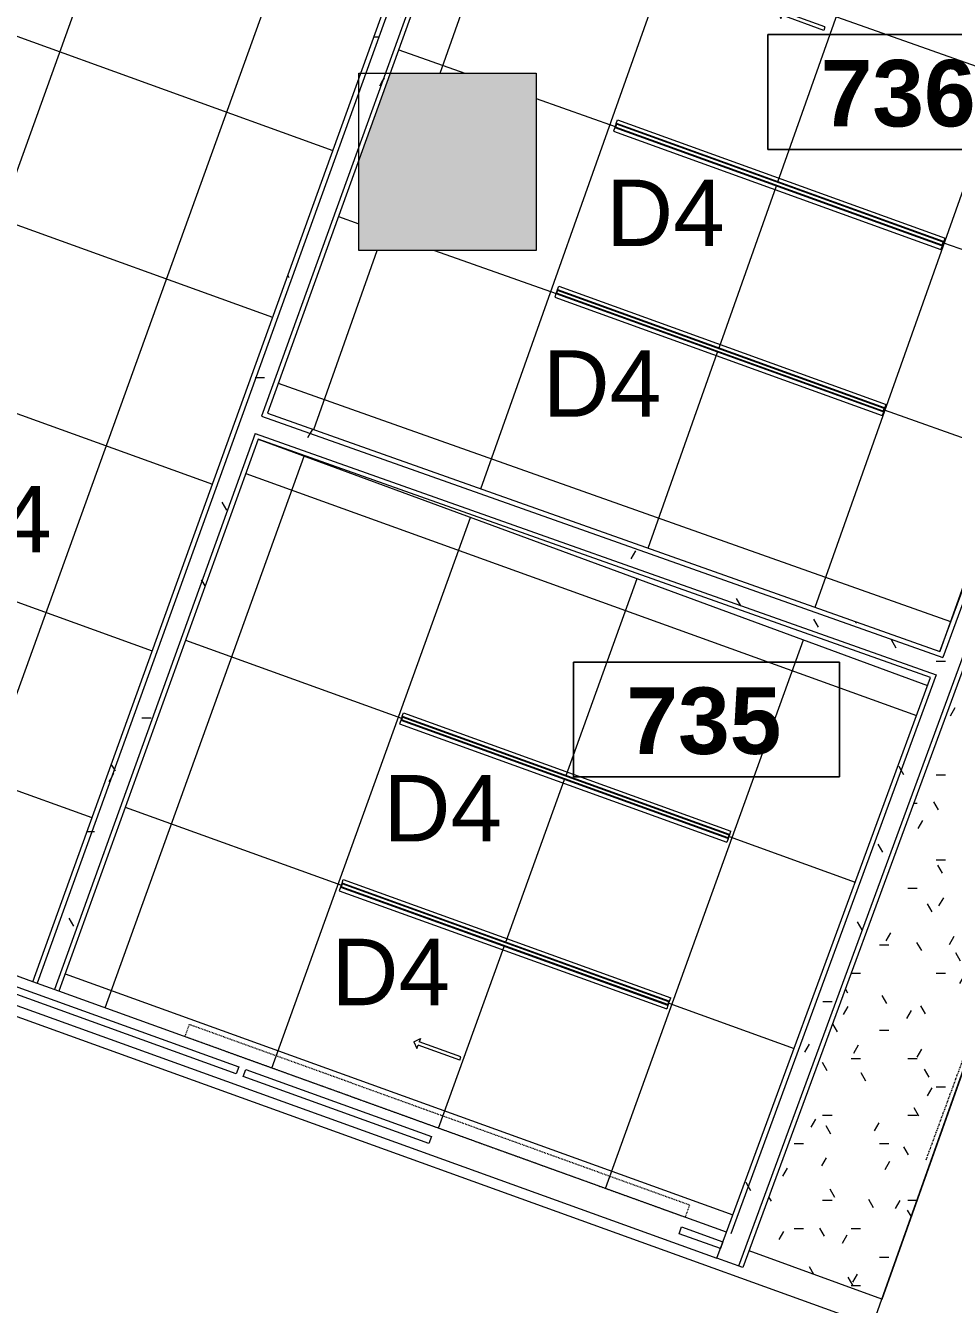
# Model space of a CAD drawing. Header units: inches. Extents: x -2332 to 1043, y -456 to 2193.
# Drawn here: x -269.1 to -143.6, y 335.4 to 508.4 of the extents above; entities that cross this region are included whole.
import ezdxf

# ---------------------------------------------------------------- set-up
doc = ezdxf.new("R2010")
doc.units = ezdxf.units.IN
doc.header["$MEASUREMENT"] = 0
doc.linetypes.add('Center 1_4_', pattern=[0.53125, 0.25, -0.09375, 0.09375, -0.09375])
doc.linetypes.add('Dash 1_16_', pattern=[0.125, 0.0625, -0.0625])
for name, color, linetype, lineweight in [('A-AREA-IDEN', 2, 'Continuous', 9), ('A-CLNG', 13, 'Continuous', 13), ('A-CLNG-PATT', 13, 'Continuous', 13), ('A-COLS', 52, 'Continuous', 13), ('A-DETL-CNTR', 5, 'Center 1_4_', 9), ('A-DETL-GENF', 92, 'Continuous', 9), ('A-DOOR', 31, 'Continuous', 13), ('A-GLAZ-CURT', 52, 'Continuous', 13), ('A-WALL', 113, 'Continuous', 13), ('A-WALL-PATT', 111, 'Continuous', 13), ('E-LITE-EQPM', 33, 'Continuous', 9), ('E-LITE-EQPM-IDEN', 33, 'Continuous', 9), ('I-WALL', 2, 'Continuous', 13)]:
    doc.layers.add(name, color=color, linetype=linetype, lineweight=lineweight)
doc.styles.add('Arial', font='arial.ttf', dxfattribs={"height": 9})
doc.styles.add('Swis721 Lt BT_B', font='', dxfattribs={"height": 9})
doc.styles.get('Swis721 Lt BT_B').set_extended_font_data('Swis721 Lt BT', bold=True)
pattern_1 = [(0, (0, 0), (30.72, 7.68), [1.267, -21.773, 1.267, -21.773, -122.88]), (0, (0, 0), (30.72, 7.68), [-46.08, 1.267, -44.813, 1.267, -21.773, -53.76]), (0, (0, 0), (30.72, 7.68), [-115.2, 1.267, -14.093, 1.267, -37.133]), (120, (11.52, 3.84), (-22.01108, 22.7643), [1.267, -21.773, 1.267, -21.773, -122.88]), (120, (11.52, 3.84), (-22.01108, 22.7643), [-46.08, 1.267, -44.813, 1.267, -21.773, -53.76]), (120, (11.52, 3.84), (-22.01108, 22.7643), [-115.2, 1.267, -14.093, 1.267, -37.133]), (240, (15.36, 19.2), (-8.70892, -30.4443), [1.267, -21.773, 1.267, -21.773, -122.88]), (240, (15.36, 19.2), (-8.70892, -30.4443), [-46.08, 1.267, -44.813, 1.267, -21.773, -53.76]), (240, (15.36, 19.2), (-8.70892, -30.4443), [-115.2, 1.267, -14.093, 1.267, -37.133])]

# ---------------------------------------------------------------- blocks, each defined once
blk = doc.blocks.new('Columns 1 - Columns 1-7118049-7TH FLOOR REFLECTED CEILING PLAN')
at = {"layer": 'A-COLS', "lineweight": 9}
h = blk.add_hatch(color=7, dxfattribs=at)
h.paths.add_polyline_path([(862, -405.11), (861.98, -372.97), (801.98, -351.58), (801.98, -383.71), (861.95, -405.09)], flags=0)
h.paths.add_polyline_path([(992.59, -377), (1004.95, -376.98), (1004.95, -365), (986.95, -365), (986.95, -377), (991.45, -377)], flags=0)
h.paths.add_polyline_path([(514, -281.76), (514, -249.63), (453.98, -228.24), (453.98, -260.37), (513.95, -281.74)], flags=0)
h.paths.add_polyline_path([(166, -158.41), (166, -126.28), (105.98, -104.89), (105.98, -137.02), (165.95, -158.39)], flags=0)
h.paths.add_polyline_path([(-182, -35.06), (-182, -2.93), (-242.02, 18.46), (-242.02, -13.67), (-182.05, -35.04)], flags=0)
h.paths.add_polyline_path([(-1982.09, 88.27), (-1922.03, 109.69), (-1922.03, 140.32), (-1982.09, 118.92), (-1982.06, 97), (-1976.88, 98.83), (-1974.21, 91.29), (-1982.09, 88.5), (-1982.09, 88.41)], flags=0)
h.paths.add_polyline_path([(-530, 88.28), (-530, 120.42), (-590.02, 141.81), (-590.02, 109.68), (-530.05, 88.3)], flags=0)
h.paths.add_polyline_path([(829.27, 109), (843.95, 109.02), (843.91, 133), (819.95, 133), (819.95, 109), (828.45, 109)], flags=0)
h.paths.add_polyline_path([(991.45, 115), (1004.95, 115.02), (1004.95, 127), (986.95, 127), (986.95, 115), (990.95, 115)], flags=0)
h.paths.add_polyline_path([(-1634.06, 211.7), (-1574.03, 233.05), (-1574.03, 264.36), (-1634.06, 242.96), (-1634.06, 211.72)], flags=0)
h.paths.add_polyline_path([(-878.47, 211.8), (-878.47, 243.93), (-938.5, 265.32), (-938.5, 233.19), (-878.52, 211.82)], flags=0)
h.paths.add_polyline_path([(483.3, 232), (495.95, 232), (495.95, 256), (472.03, 256), (472.03, 232), (482.96, 232)], flags=0)
h.paths.add_polyline_path([(-1286.05, 334.98), (-1268.05, 341.39), (-1268.05, 345.6), (-1256.05, 349.87), (-1244.05, 345.6), (-1244.05, 341.38), (-1226.05, 335.02), (-1226.06, 367), (-1256.05, 377.69), (-1286.05, 367), (-1286.05, 335.02)], flags=0)
h.paths.add_polyline_path([(-2021.16, 351.64), (-2013.01, 374.21), (-2035.58, 382.36), (-2043.73, 359.79), (-2023.91, 352.63)], flags=0)
h.paths.add_polyline_path([(-208.32, 478), (-200.03, 478), (-200.03, 502), (-219.79, 502), (-224.03, 490.27), (-224.03, 478), (-210.67, 478)], flags=0)
h.paths.add_polyline_path([(-224.03, 501.32), (-223.78, 502), (-224.03, 502)], flags=0)
h.paths.add_polyline_path([(-559.03, 601), (-548.03, 601), (-548.03, 625), (-569.15, 625), (-572.03, 617.05), (-572.03, 601)], flags=0)
h.paths.add_polyline_path([(472.2, 601), (496.2, 601), (496.2, 625), (472.2, 625)], flags=0)
h.paths.add_polyline_path([(831.97, 601.06), (843.95, 601.08), (843.91, 625.06), (819.95, 625.06), (819.95, 601.06), (831.95, 601.06)], flags=0)
h.paths.add_polyline_path([(993.74, 607.06), (1004.95, 607.08), (1004.95, 619.06), (986.95, 619.06), (986.95, 607.06), (991.45, 607.06)], flags=0)
h.paths.add_polyline_path([(-1887.92, 720.64), (-1879.77, 743.21), (-1902.34, 751.36), (-1910.49, 728.79), (-1893.62, 722.69)], flags=0)
h.paths.add_polyline_path([(-903.4, 724), (-896.03, 724), (-896.03, 748), (-920.67, 748), (-920.67, 724), (-910.74, 724)], flags=0)
h.paths.add_polyline_path([(-1610.23, 724), (-1592.03, 724), (-1592.03, 748), (-1616.03, 748), (-1616.03, 724), (-1612.44, 724)], flags=0)
h.paths.add_polyline_path([(-1843.5, 843.64), (-1835.35, 866.21), (-1857.93, 874.36), (-1866.08, 851.79), (-1845.52, 844.36)], flags=0)
h.paths.add_polyline_path([(490.72, 847), (496.2, 847), (496.2, 871), (472.2, 871), (472.2, 847), (477.69, 847)], flags=0)
h.paths.add_polyline_path([(-1612.44, 847), (-1574.05, 847.02), (-1574.06, 871), (-1616.19, 871), (-1616.19, 847)], flags=0)
h.paths.add_polyline_path([(-1243.86, 847.03), (-1243.86, 871), (-1268.03, 871), (-1268.03, 847.03)], flags=0)
h.paths.add_polyline_path([(841.98, 1093), (843.95, 1093.02), (843.91, 1117), (819.95, 1117), (819.95, 1093), (835.45, 1093)], flags=0)
h.paths.add_polyline_path([(495.42, 1093), (495.95, 1093), (495.95, 1117), (471.83, 1117), (471.83, 1093), (495.41, 1093)], flags=0)
h.paths.add_polyline_path([(-1616.3, 1093.21), (-1592.35, 1093.21), (-1592.35, 1117.25), (-1616.3, 1117.25), (-1616.3, 1095.67)], flags=0)
h.paths.add_polyline_path([(-1268.29, 1093.21), (-1244.3, 1093.21), (-1244.3, 1117.25), (-1268.29, 1117.25)], flags=0)
h.paths.add_polyline_path([(991.33, 1099), (1004.95, 1099.02), (1004.95, 1111), (986.95, 1111), (986.95, 1099), (991.2, 1099)], flags=0)
h.paths.add_polyline_path([(-1268.22, 1339.25), (-1244.3, 1339.25), (-1244.3, 1363.25), (-1268.3, 1363.25), (-1268.3, 1339.25)], flags=0)
h.paths.add_polyline_path([(-1616.3, 1339.25), (-1592.3, 1339.25), (-1592.3, 1363.25), (-1616.3, 1363.25), (-1616.3, 1341.67)], flags=0)
h.paths.add_polyline_path([(484, 1462.86), (495.95, 1462.86), (495.95, 1486.86), (471.95, 1486.86), (471.95, 1462.86), (483.85, 1462.86)], flags=0)
h.paths.add_polyline_path([(801.95, 1567), (861.95, 1588.4), (861.95, 1619.14), (850.07, 1619.14), (850, 1619.04), (849.95, 1619.16), (849.95, 1622.86), (801.95, 1605.75), (801.95, 1567.02)], flags=0)
h.paths.add_polyline_path([(-1607.55, 1585.02), (-1592.05, 1585.02), (-1592.05, 1609.02), (-1616.05, 1609.02), (-1616.05, 1585.02)], flags=0)
h.paths.add_polyline_path([(-1256.44, 1585.27), (-1244.3, 1585.27), (-1244.3, 1609.27), (-1268.3, 1609.27), (-1268.3, 1585.27), (-1256.86, 1585.27)], flags=0)
h.paths.add_polyline_path([(-1654.55, 1731.02), (-1654.55, 1776.02), (-1678.05, 1776.02), (-1678.05, 1772.52), (-1658.05, 1772.52), (-1658.05, 1734.52), (-1678.05, 1734.52), (-1678.05, 1731.02), (-1658.05, 1731.02)], flags=0)
h.paths.add_polyline_path([(122.95, 1827.02), (148.95, 1827.02), (148.95, 1853.02), (122.95, 1853.02), (122.95, 1829.42)], flags=0)
h.paths.add_polyline_path([(496.95, 1827.02), (496.95, 1853.02), (470.95, 1853.02), (470.95, 1827.02)], flags=0)
h.paths.add_polyline_path([(-921.05, 1827.02), (-895.05, 1827.02), (-895.05, 1853.02), (-921.05, 1853.02), (-921.05, 1829.42)], flags=0)
h.paths.add_polyline_path([(-572.04, 1827.02), (-547.04, 1827.02), (-547.04, 1853.02), (-573.04, 1853.02), (-573.04, 1827.02)], flags=0)
h.paths.add_polyline_path([(-199.03, 1827.04), (-199.03, 1853.03), (-225.05, 1853.03), (-225.05, 1827.04), (-200.04, 1827.04)], flags=0)
h.paths.add_polyline_path([(-1592.3, 1828.27), (-1592.3, 1852.27), (-1600.05, 1852.27), (-1600.05, 2104.82), (-1574.05, 2104.82), (-1574.05, 2138.82), (-1608.05, 2138.82), (-1608.05, 1852.27), (-1616.3, 1852.27), (-1616.3, 1828.27)], flags=0)
h.paths.add_polyline_path([(-1244.3, 1828.27), (-1244.3, 1852.27), (-1268.3, 1852.27), (-1268.3, 1828.27)], flags=0)
h.paths.add_polyline_path([(-1678.05, 1836.02), (-1620.8, 1836.02), (-1620.8, 1844.02), (-1678.05, 1844.02)], flags=0)
h.paths.add_polyline_path([(831.95, 2100.07), (861.95, 2100.07), (861.95, 2138.82), (801.95, 2138.82), (801.95, 2110.02), (831.95, 2110.02), (831.95, 2104.31)], flags=0)
h.paths.add_polyline_path([(-878.05, 2104.79), (-878.05, 2138.82), (-938.13, 2138.82), (-938.13, 2104.79)], flags=0)
h.paths.add_polyline_path([(-1286.03, 2104.81), (-1225.94, 2104.81), (-1225.94, 2138.82), (-1286.03, 2138.82)], flags=0)
h.paths.add_polyline_path([(454.05, 2104.82), (513.95, 2104.82), (513.95, 2138.82), (454.05, 2138.82)], flags=0)
h.paths.add_polyline_path([(-181.82, 2104.82), (-181.82, 2138.82), (-242.05, 2138.82), (-242.05, 2104.82)], flags=0)
h.paths.add_polyline_path([(-590.05, 2104.82), (-530.05, 2104.82), (-530.05, 2138.82), (-590.05, 2138.82)], flags=0)
h.paths.add_polyline_path([(165.96, 2104.82), (165.96, 2138.82), (105.95, 2138.82), (105.95, 2104.82)], flags=0)
at = {"layer": 'A-COLS', "color": 8, "lineweight": 20}
for p, q in [((-224.03, 502), (-200.03, 502)), ((-224.03, 478), (-224.03, 502)), ((-200.03, 502), (-200.03, 478)), ((-200.03, 478), (-224.03, 478))]:
    blk.add_line(p, q, dxfattribs=at)
blk = doc.blocks.new('Barn Door - Glass Door - D13 - DEMOUNTABLE SLIDER-40_ x 96_-8564951-7TH FLOOR REFLECTED CEILING PLAN')
at = {"layer": 'A-DETL-GENF'}
for p, q in [((24.62, 11.75), (23.91, 12.46)), ((23.91, 12.46), (23.91, 12)), ((17.91, 11.5), (17.91, 12)), ((17.91, 12), (23.91, 12)), ((17.91, 11.5), (23.91, 11.5)), ((24.62, 11.75), (23.91, 11.04)), ((23.91, 11.04), (23.91, 11.5))]:
    blk.add_line(p, q, dxfattribs=at)
at = {"layer": 'A-DOOR', "linetype": 'Dash 1_16_', "lineweight": 9}
for p, q in [((-18, 3.62), (54, 3.62)), ((-18, 3.62), (-18, 1.87)), ((54, 3.62), (54, 1.87)), ((-18, 1.87), (54, 1.87))]:
    blk.add_line(p, q, dxfattribs=at)
blk = doc.blocks.new('Barn Door - Glass Door - D13 - DEMOUNTABLE SLIDER-40_ x 96_-8564952-7TH FLOOR REFLECTED CEILING PLAN')
at = {"layer": 'A-DETL-GENF'}
for p, q in [((17.91, -11.5), (17.91, -12)), ((17.91, -11.5), (23.91, -11.5)), ((17.91, -12), (23.91, -12)), ((24.62, -11.75), (23.91, -11.04)), ((23.91, -11.04), (23.91, -11.5)), ((24.62, -11.75), (23.91, -12.46)), ((23.91, -12.46), (23.91, -12))]:
    blk.add_line(p, q, dxfattribs=at)
at = {"layer": 'A-DOOR', "linetype": 'Dash 1_16_', "lineweight": 9}
for p, q in [((-18, -1.87), (54, -1.87)), ((-18, -3.62), (-18, -1.87)), ((54, -3.62), (54, -1.87)), ((-18, -3.62), (54, -3.62))]:
    blk.add_line(p, q, dxfattribs=at)
blk = doc.blocks.new('TBARLED SMARTLIGHT 9-16_DIFFUSING 2_ and 4_ - Type D_4_ 9_16 - Diffusing Lens-7718957-7TH FLOOR REFLECTED CEILING PLAN')
at = {"layer": 'E-LITE-EQPM'}
for p, q in [((-0.8, 23.56), (-0.8, -23.56)), ((-0.3, 23.56), (-0.8, 23.56)), ((-0.3, 23.56), (0.3, 23.56)), ((-0.3, 23.52), (-0.3, 23.56)), ((-0.3, 23.52), (-0.21, 23.52)), ((-0.3, -23.52), (-0.3, 23.52)), ((0.3, 23.52), (-0.3, 23.52)), ((-0.21, -23.52), (-0.21, 23.52)), ((-0.2, 23.5), (0.2, 23.5)), ((-0.2, -23.5), (-0.2, 23.5)), ((0.2, -23.5), (0.2, 23.5)), ((0.21, 23.52), (0.3, 23.52)), ((0.21, -23.52), (0.21, 23.52)), ((0.3, 23.56), (0.3, 23.52)), ((0.3, 23.56), (0.8, 23.56)), ((0.3, -23.52), (0.3, 23.52)), ((0.8, 23.56), (0.8, -23.56)), ((-0.3, -23.56), (-0.8, -23.56)), ((-0.21, -23.52), (-0.3, -23.52)), ((-0.3, -23.52), (0.3, -23.52)), ((-0.3, -23.56), (-0.3, -23.52)), ((0.3, -23.56), (-0.3, -23.56)), ((0.2, -23.5), (-0.2, -23.5)), ((0.3, -23.52), (0.21, -23.52)), ((0.3, -23.52), (0.3, -23.56)), ((0.3, -23.56), (0.8, -23.56))]:
    blk.add_line(p, q, dxfattribs=at)
blk = doc.blocks.new('System Panel - Glazed-9766817-7TH FLOOR REFLECTED CEILING PLAN')
at = {"layer": 'A-GLAZ-CURT'}
for p, q in [((-34.33, -0.5), (-34.33, 0.5)), ((-34.33, 0.5), (-28.39, 0.5)), ((-28.39, 0.5), (-28.39, -0.5)), ((7.61, -0.5), (7.61, 0.5)), ((7.61, 0.5), (34.33, 0.5)), ((34.33, 0.5), (34.33, -0.5)), ((-28.39, -0.5), (-34.33, -0.5)), ((34.33, -0.5), (7.61, -0.5))]:
    blk.add_line(p, q, dxfattribs=at)
blk = doc.blocks.new('System Panel - Glazed-9766819-7TH FLOOR REFLECTED CEILING PLAN')
at = {"layer": 'A-GLAZ-CURT'}
for p, q in [((-28.98, -0.5), (-28.98, 0.5)), ((-28.98, 0.5), (28.98, 0.5)), ((28.98, 0.5), (28.98, -0.5)), ((28.98, -0.5), (-28.98, -0.5))]:
    blk.add_line(p, q, dxfattribs=at)
blk = doc.blocks.new('Room Tag - Number Only-4120135-7TH FLOOR REFLECTED CEILING PLAN')
at = {"layer": 'A-AREA-IDEN'}
for p, q in [((-0.1881, -0.1636), (-0.1881, -0.0018)), ((-0.1881, -0.0018), (0.1869, -0.0018)), ((0.1869, -0.0018), (-0.1881, -0.0018)), ((-0.1881, -0.0018), (-0.1881, -0.1636)), ((0.1869, -0.0018), (0.1869, -0.1636)), ((0.1869, -0.1636), (0.1869, -0.0018)), ((0.1869, -0.1636), (-0.1881, -0.1636)), ((-0.1881, -0.1636), (0.1869, -0.1636))]:
    blk.add_line(p, q, dxfattribs=at)

msp = doc.modelspace()

# ---------------------------------------------------------------- hatches: boundary and pattern name
at = {"layer": 'A-CLNG'}
h = msp.add_hatch(dxfattribs=at)
h.set_pattern_fill('FP_35', color=256, style=0, pattern_type=2)
h.set_pattern_definition([(0, (0, 0), (15.36, 3.84), [1.267, -10.253, 1.267, -10.253, -61.44]), (0, (0, 0), (15.36, 3.84), [-23.04, 1.267, -21.773, 1.267, -10.253, -26.88]), (0, (0, 0), (15.36, 3.84), [-57.6, 1.267, -6.413, 1.267, -17.933]), (120, (5.76, 1.92), (-11.005538, 11.38215), [1.267, -10.253, 1.267, -10.253, -61.44]), (120, (5.76, 1.92), (-11.005538, 11.38215), [-23.04, 1.267, -21.773, 1.267, -10.253, -26.88]), (120, (5.76, 1.92), (-11.005538, 11.38215), [-57.6, 1.267, -6.413, 1.267, -17.933]), (240, (7.68, 9.6), (-4.354462, -15.22215), [1.267, -10.253, 1.267, -10.253, -61.44]), (240, (7.68, 9.6), (-4.354462, -15.22215), [-23.04, 1.267, -21.773, 1.267, -10.253, -26.88]), (240, (7.68, 9.6), (-4.354462, -15.22215), [-57.6, 1.267, -6.413, 1.267, -17.933])])
h.paths.add_polyline_path([(-153.26256, 336.04264), (-96.87625, 495.26202), (-98.53467, 495.84987), (-112.99951, 500.97421), (-171.21147, 342.62845), (-154.51496, 336.50217)], flags=0)
at = {"layer": 'A-CLNG-PATT'}
h = msp.add_hatch(dxfattribs=at)
h.set_pattern_fill('FP_11', color=256, style=0, pattern_type=2)
h.set_pattern_definition([(250.146, (-408.105, 531.19), (-22.5735, 8.151), []), (160.146, (-408.105, 531.19), (8.151, 22.5735), [])])
h.paths.add_polyline_path([(-268.18048, 379.03412), (-224.02578, 501.31651), (-224.02578, 501.99788), (-223.77974, 501.99788), (-211.26278, 536.66244), (-439.89371, 619.21832), (-496.8114, 461.59001), (-278.00163, 382.58042)], flags=0)
h.paths.add_polyline_path([(-341.83771, 431.17649), (-342.39316, 431.37705), (-326.35207, 475.68789), (-325.83287, 475.50042), (-341.82179, 431.22058)], flags=0)
h.paths.add_polyline_path([(-288.53979, 437.44794), (-289.09523, 437.6485), (-273.0904, 481.97243), (-272.53495, 481.77187), (-288.52387, 437.49202)], flags=0)
h.paths.add_polyline_path([(-326.47379, 475.88306), (-370.79772, 491.8879), (-370.58248, 492.43805), (-326.27322, 476.43851), (-326.44932, 475.95082)], flags=0)
h.paths.add_polyline_path([(-402.34518, 477.76261), (-446.66911, 493.76745), (-446.45387, 494.3176), (-402.14461, 478.31806), (-402.32071, 477.83037)], flags=0)
h.paths.add_polyline_path([(-393.25608, 500.77642), (-393.81153, 500.97699), (-377.80669, 545.30092), (-377.25124, 545.10035), (-393.24016, 500.82051)], flags=0)
h.paths.add_polyline_path([(-256.87385, 527.30143), (-301.19778, 543.30626), (-300.98254, 543.85642), (-256.67329, 527.85687), (-256.84938, 527.36919)], flags=0)
h.paths.add_polyline_path([(-332.58803, 528.70093), (-376.91196, 544.70577), (-376.68962, 545.25335), (-332.38747, 529.25638), (-332.56356, 528.76869)], flags=0)
h.paths.add_polyline_path([(-430.252, 539.6519), (-430.80745, 539.85246), (-414.80261, 584.17639), (-414.24716, 583.97582), (-430.23608, 539.69598)], flags=0)
h.paths.add_polyline_path([(-369.74115, 568.05645), (-414.06508, 584.06129), (-413.84984, 584.61144), (-369.54059, 568.6119), (-369.71669, 568.12422)], flags=0)
h = msp.add_hatch(dxfattribs=at)
h.set_pattern_fill('FP_12', color=256, style=0, pattern_type=2)
h.set_pattern_definition([(340.49, (-167.438, 487.01), (-8.015, -22.622), []), (250.49, (-167.438, 487.01), (-22.622, 8.015), [])])
h.paths.add_polyline_path([(-145.39425, 423.72342), (-117.39, 502.76611), (-207.73568, 535.38885), (-219.79276, 501.99788), (-200.02578, 501.99788), (-200.02578, 477.99788), (-224.02578, 477.99788), (-224.02578, 490.27493), (-236.41266, 455.97058), (-145.60992, 423.79983)], flags=0)
h.paths.add_polyline_path([(-153.04591, 456.13846), (-197.36984, 472.14329), (-197.1546, 472.69345), (-152.84534, 456.6939), (-153.02144, 456.20622)], flags=0)
h.paths.add_polyline_path([(-145.07933, 478.62433), (-189.40326, 494.62916), (-189.18802, 495.17932), (-144.87876, 479.17978), (-145.05486, 478.69209)], flags=0)
h = msp.add_hatch(dxfattribs=at)
h.set_pattern_fill('FP_13', color=256, style=0, pattern_type=2)
h.set_pattern_definition([(340.146, (-196.113, 406.67), (-8.151, -22.5735), []), (250.146, (-196.113, 406.67), (-22.5735, 8.151), [])])
h.paths.add_polyline_path([(-174.28708, 345.13035), (-147.0812, 419.13466), (-237.68628, 452.44341), (-264.65337, 377.76053), (-174.29726, 345.13402)], flags=0)
h.paths.add_polyline_path([(-182.20206, 375.81634), (-226.52598, 391.82118), (-226.31075, 392.37133), (-182.00149, 376.37179), (-182.17759, 375.8841)], flags=0)
h.paths.add_polyline_path([(-174.05105, 398.3898), (-218.37498, 414.39464), (-218.15974, 414.94479), (-173.85048, 398.94525), (-174.02658, 398.45756)], flags=0)
at = {"layer": 'A-WALL-PATT', "lineweight": 9}
h = msp.add_hatch(dxfattribs=at)
h.set_pattern_fill('FP_1', color=256, style=0, pattern_type=2)
h.set_pattern_definition(pattern_1)
h.paths.add_polyline_path([(-267.59263, 378.82186), (-210.67493, 536.45018), (-211.26278, 536.66244), (-268.18048, 379.03412)], flags=0)
h = msp.add_hatch(dxfattribs=at)
h.set_pattern_fill('FP_1', color=256, style=0, pattern_type=2)
h.set_pattern_definition(pattern_1)
h.paths.add_polyline_path([(-265.24122, 377.9728), (-208.32353, 535.60111), (-210.67493, 536.45018), (-267.59263, 378.82186)], flags=0)
h = msp.add_hatch(dxfattribs=at)
h.set_pattern_fill('FP_1', color=256, style=0, pattern_type=2)
h.set_pattern_definition(pattern_1)
h.paths.add_polyline_path([(-264.65337, 377.76053), (-237.47401, 453.03127), (-238.06314, 453.24), (-265.24122, 377.9728)], flags=0)
h.paths.add_polyline_path([(-236.62493, 455.38272), (-207.73568, 535.38885), (-208.32353, 535.60111), (-237.21406, 455.59144), (-237.14043, 455.56536)], flags=0)
h = msp.add_hatch(dxfattribs=at)
h.set_pattern_fill('FP_1', color=256, style=0, pattern_type=2)
h.set_pattern_definition(pattern_1)
h.paths.add_polyline_path([(-173.69922, 344.91808), (-145.88344, 420.5814), (-146.4726, 420.79014), (-174.28708, 345.13035), (-173.76838, 344.94305)], flags=0)
h.paths.add_polyline_path([(-145.02076, 422.92803), (-114.60925, 505.65217), (-115.19711, 505.86444), (-145.60992, 423.13676), (-145.39425, 423.06035)], flags=0)
h = msp.add_hatch(dxfattribs=at)
h.set_pattern_fill('FP_1', color=256, style=0, pattern_type=2)
h.set_pattern_definition(pattern_1)
h.paths.add_polyline_path([(-171.34778, 344.069), (-112.47347, 504.21647), (-114.82491, 505.06554), (-173.69922, 344.91808), (-171.48731, 344.11938)], flags=0)
h = msp.add_hatch(dxfattribs=at)
h.set_pattern_fill('FP_1', color=256, style=0, pattern_type=2)
h.set_pattern_definition(pattern_1)
h.paths.add_polyline_path([(-172.05387, 340.33698), (-112.74824, 501.6577), (-113.3361, 501.86997), (-172.64173, 340.54925)], flags=0)
h = msp.add_hatch(dxfattribs=at)
h.set_pattern_fill('FP_1', color=256, style=0, pattern_type=2)
h.set_pattern_definition(pattern_1)
h.paths.add_polyline_path([(-145.88344, 420.5814), (-145.02076, 422.92803), (-237.21406, 455.59144), (-238.06314, 453.24), (-145.95276, 420.60596)], flags=0)
h = msp.add_hatch(dxfattribs=at)
h.set_pattern_fill('FP_1', color=256, style=0, pattern_type=2)
h.set_pattern_definition(pattern_1)
h.paths.add_polyline_path([(-145.60992, 423.13676), (-145.39425, 423.72342), (-236.41266, 455.97058), (-236.62493, 455.38272), (-146.4726, 423.4424)], flags=0)
h = msp.add_hatch(dxfattribs=at)
h.set_pattern_fill('FP_1', color=256, style=0, pattern_type=2)
h.set_pattern_definition(pattern_1)
h.paths.add_polyline_path([(-146.68827, 420.20348), (-146.4726, 420.79014), (-237.47401, 453.03127), (-237.68628, 452.44341), (-147.0812, 420.34269)], flags=0)

# ---------------------------------------------------------------- linework, layer by layer
at = {"layer": 'A-CLNG'}
for p, q in [((-117.39, 502.76611), (-145.39425, 423.72342)), ((-154.51496, 332.5077), (-95.60266, 498.78912)), ((-96.83351, 495.24721), (-153.23701, 336.03327)), ((-237.68628, 452.44341), (-147.0812, 419.13466)), ((-268.18048, 379.03412), (-322.08285, 398.49763)), ((-323.83439, 393.64691), (-154.51496, 332.5077)), ((-174.29726, 345.13402), (-264.65337, 377.76053)), ((-153.26256, 336.04264), (-171.21147, 342.62845))]:
    msp.add_line(p, q, dxfattribs=at)
at = {"layer": 'A-DETL-CNTR'}
msp.add_line((-106.60856, 465.58757), (-147.32421, 354.83453), dxfattribs=at)
at = {"layer": 'A-WALL'}
for p, q in [((-210.67493, 536.45018), (-267.59263, 378.82186)), ((-208.32353, 535.60111), (-237.21406, 455.59144)), ((-114.82491, 505.06554), (-145.02076, 422.92803)), ((-113.3361, 501.86997), (-172.64173, 340.54925)), ((-237.21406, 455.59144), (-145.02076, 422.92803)), ((-238.06314, 453.24), (-265.24122, 377.9728)), ((-238.06314, 453.24), (-145.88344, 420.5814)), ((-145.88344, 420.5814), (-173.69922, 344.91808))]:
    msp.add_line(p, q, dxfattribs=at)
at = {"layer": 'I-WALL'}
for p, q in [((-268.18048, 379.03412), (-211.26278, 536.66244)), ((-207.73568, 535.38885), (-236.41266, 455.97058)), ((-145.39425, 423.72342), (-115.19711, 505.86444)), ((-112.9639, 501.07107), (-172.05387, 340.33698)), ((-236.41266, 455.97058), (-145.39425, 423.72342)), ((-237.68628, 452.44341), (-264.65337, 377.76053)), ((-146.68827, 420.20348), (-237.68628, 452.44341)), ((-174.28708, 345.13035), (-146.68827, 420.20348)), ((-264.65337, 377.76053), (-268.18048, 379.03412)), ((-175.57086, 341.60692), (-174.29726, 345.13402)), ((-174.29726, 345.13402), (-174.28708, 345.13035)), ((-172.05387, 340.33698), (-175.57086, 341.60692))]:
    msp.add_line(p, q, dxfattribs=at)
at = {"layer": 'I-WALL', "lineweight": 9}
msp.add_line((-323.35645, 394.97052), (-175.57086, 341.60692), dxfattribs=at)

# ---------------------------------------------------------------- block references
at = {"layer": 'A-AREA-IDEN', "xscale": 95.99999999999994, "yscale": 95.99999999999994, "zscale": 95.99999999999994}
for p in [(-150.64546, 507.39314), (-176.93198, 422.45867)]:
    msp.add_blockref('Room Tag - Number Only-4120135-7TH FLOOR REFLECTED CEILING PLAN', p, dxfattribs=at)
at = {"layer": 'A-COLS', "lineweight": 9}
msp.add_blockref('Columns 1 - Columns 1-7118049-7TH FLOOR REFLECTED CEILING PLAN', (0, 0), dxfattribs=at)
at = {"layer": 'A-DOOR', "rotation": 160.1459571155227}
for name, p in [('Barn Door - Glass Door - D13 - DEMOUNTABLE SLIDER-40_ x 96_-8564951-7TH FLOOR REFLECTED CEILING PLAN', (-140.20149, 512.99655)), ('Barn Door - Glass Door - D13 - DEMOUNTABLE SLIDER-40_ x 96_-8564952-7TH FLOOR REFLECTED CEILING PLAN', (-197.45222, 351.50151))]:
    msp.add_blockref(name, p, dxfattribs=at)
at = {"layer": 'A-GLAZ-CURT', "lineweight": 9, "rotation": 160.1459571155227}
for name, p in [('System Panel - Glazed-9766819-7TH FLOOR REFLECTED CEILING PLAN', (-267.71761, 376.8735)), ('System Panel - Glazed-9766817-7TH FLOOR REFLECTED CEILING PLAN', (-207.2278, 355.03135))]:
    msp.add_blockref(name, p, dxfattribs=at)
at = {"layer": 'E-LITE-EQPM', "extrusion": (0, 0, -1), "rotation": 289.8540428844772}
for p in [(167.14101, 486.90447), (175.10759, 464.4186), (196.11273, 406.66995), (204.26374, 384.09649)]:
    msp.add_blockref('TBARLED SMARTLIGHT 9-16_DIFFUSING 2_ and 4_ - Type D_4_ 9_16 - Diffusing Lens-7718957-7TH FLOOR REFLECTED CEILING PLAN', p, dxfattribs=at)

# ---------------------------------------------------------------- texts
at = {"layer": 'A-AREA-IDEN', "char_height": 9, "width": 25.452, "attachment_point": 1, "style": 'Swis721 Lt BT_B'}
for s, insert in [('736', (-161.54125, 503.79095)), ('735', (-187.82778, 418.85649))]:
    msp.add_mtext(s, dxfattribs=dict(at, insert=insert))
at = {"layer": 'E-LITE-EQPM-IDEN', "char_height": 9, "width": 19.695, "attachment_point": 1, "style": 'Arial'}
for insert in [(-190.58775, 487.59546), (-199.1737, 464.50072), (-281.69638, 446.14201), (-220.71848, 407.02248), (-227.75153, 384.84927)]:
    msp.add_mtext('D4', dxfattribs=dict(at, insert=insert))

doc.saveas('drawing.dxf')
